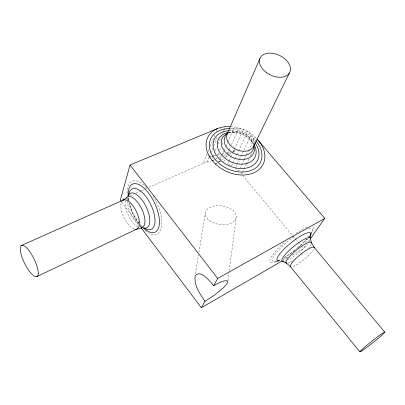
<?xml version="1.0" encoding="UTF-8"?>
<svg xmlns="http://www.w3.org/2000/svg" width="405" height="405" viewBox="0 0 405 405"><rect width="100%" height="100%" fill="white"/><g stroke="black" fill="none" stroke-linecap="round" stroke-linejoin="round"><path stroke-width="0.3" stroke-dasharray="2.02 1.52" d="M227.904 280.746L228.891 273.228M229.22 270.722L236.196 217.475A15.618 9.366 8.4 0 0 214.27 205.978A15.618 9.366 8.4 0 0 211.79 222.006A15.618 9.366 8.4 0 0 236.196 217.475M195.438 273.684L198.475 254.968M198.88 252.472L205.269 213.167M149.096 187.373L203.249 163.321L207.071 154.037M208.028 151.713L208.985 149.389M210.18 146.488L214.959 134.88M216.397 131.397L217.11 129.656M203.249 163.321L206.879 162.051L208.818 157.413M209.061 156.831L210.514 153.353M210.757 152.776L212.691 148.134M213.663 145.815L217.779 135.958M220.684 128.998L221.165 127.838M212.043 158.431L212.534 157.272M212.777 156.694L214.25 153.217M215.232 150.903L216.71 147.43M218.184 143.957L221.373 136.429M222.603 133.534L223.094 132.379M223.342 131.797L224.076 130.061M224.324 129.484L225.058 127.747M215.45 159.995L216.7 157.11M217.698 154.796L218.695 152.488M219.692 150.174L221.186 146.711M222.183 144.398L223.18 142.089M217.986 161.423L219.201 161.534L219.707 160.38M219.961 159.803L221.479 156.35M221.732 155.773L223.762 151.161M224.016 150.589L225.534 147.131M225.787 146.554L227.559 142.519M227.818 141.942L234.404 126.968C242.575 128.466 250.417 132.288 256.259 138.242M223.712 161.884L224.745 159.585M225.772 157.287L226.805 154.994M227.063 154.416L228.607 150.974M228.865 150.397L230.41 146.949M231.437 144.656L238.91 128M228.668 161.615L227.625 163.903L231.037 165.554M228.931 161.043L230.501 157.606M230.764 157.034L232.333 153.601M232.597 153.029L234.166 149.597M234.429 149.025L243.329 129.565M231.609 165.832L232.673 163.549M232.936 162.982L234.53 159.56M234.799 158.988L236.393 155.571M236.662 154.999L238.256 151.576M238.52 151.009L247.561 131.625M236.935 164.794L235.315 168.202L238.666 170.961L239.487 169.26M237.203 164.227L239.097 160.253M239.365 159.686L251.51 134.131M239.76 168.698L241.4 165.306M241.674 164.739L243.866 160.213M244.139 159.651L246.058 155.692M246.331 155.125L248.245 151.166M248.518 150.604L255.089 137.032M242.129 172.915L241.577 174.039L240.327 172.717M242.408 172.348L246.291 164.465M246.564 163.903L249.06 158.836M250.447 156.021L251.834 153.206M292.45 254.947L303.355 248.624L306.261 244.524M308.438 241.451L309.891 239.401M308.747 236.864L309.486 235.958A28.056 6.318 -39.3 0 1 308.782 236.809M218.629 161.985L221.226 160.208M221.748 159.853L224.861 157.717M225.382 157.363L229.017 154.872M229.539 154.518L231.098 153.449M233.179 152.032L235.776 150.25L232.384 151.764M282.634 260.638L287.54 257.793M227.519 133.377L229.792 132.273M122.016 199.402L123.748 198.632M130.081 195.817L133.539 194.284M135.842 193.261L141.031 190.957M141.603 190.699L146.792 188.396M215.997 159.059L217.126 158.557M219.388 157.55L221.646 156.543M223.909 155.535L226.167 154.528M228.43 153.525L231.817 152.012M211.531 156.563L213.349 156.092M213.956 155.935L216.984 155.145M217.591 154.988L221.226 154.042M221.834 153.88L224.866 153.09M227.291 152.462L229.711 151.829M232.136 151.197L235.168 150.407M206.879 162.051L210.813 161.327M232.921 132.151L234.5 132.207M230.475 126.547L234.404 126.968M219.201 161.534L221.024 161.929M250.649 140.059L251.768 141.32M140.343 224.734L141.092 225.61M242.777 175.492L292.526 235.548M292.926 236.029L297.741 241.841M298.141 242.327L300.95 245.719M301.35 246.199L303.355 248.624M121.814 202.186L138.561 224.41M138.94 224.917L140.844 227.443M253.353 143.729L253.611 144.737M229.372 130.947A14.615 10.565 25.6 0 1 244.529 130.051A14.615 10.565 25.6 0 1 254.472 142.003M228.916 132.693A15.466 11.229 25.6 0 1 244.438 133.559A15.466 11.229 25.6 0 1 253.672 145.608M228.567 132.977A17.395 12.671 25.6 0 1 253.246 144.119M228.901 132.364A20.351 14.863 25.5 0 1 253.489 143.638M228.182 130.729A24.062 17.607 25.5 0 1 254.563 142.347M230.658 128.674A27.505 20.144 25.5 0 1 256.011 141.006M313.591 249.743A15.289 3.108 -39.2 0 1 303.097 260.334A15.289 3.108 -39.2 0 1 291.625 266.935M313.804 226.856A28.056 6.318 -39.3 0 1 312.7 231.382M306.838 239.001A28.056 6.318 -39.3 0 1 295.453 249.566M294.506 250.32A28.056 6.318 -39.3 0 1 283.94 257.772M275.648 261.949A28.056 6.318 -39.3 0 1 270.626 258.122L273.577 253.581A28.056 6.318 -39.3 0 1 285.611 241.334M295.913 233.401A28.056 6.318 -39.3 0 1 307.861 226.78M308.883 228.445A25.454 5.705 -39.3 0 1 312.093 231.478M309.739 235.553A25.454 5.705 -39.3 0 1 308.377 237.32M307.198 238.717A25.454 5.705 -39.3 0 1 298.566 247.212M298.156 247.571A25.454 5.705 -39.3 0 1 296.89 248.64M294.754 250.381A25.454 5.705 -39.3 0 1 292.587 252.057M292.081 252.436A25.454 5.705 -39.3 0 1 284.199 257.722M276.615 261.271A25.454 5.705 -39.3 0 1 273.127 257.443L275.82 253.333A25.454 5.705 -39.3 0 1 294.207 236.373M311.263 243.947A16.24 3.427 -39.2 0 1 308.878 247.597M302.54 253.915A16.24 3.427 -39.2 0 1 300.632 255.514M292.987 260.886A16.24 3.427 -39.2 0 1 287.418 263.245M309.754 240.95A18.321 3.964 -39.2 0 1 308.853 242.347M307.653 243.906A18.321 3.964 -39.2 0 1 287.869 259.929M285.631 260.936A18.321 3.964 -39.2 0 1 284.669 261.26M309.784 236.687A21.49 4.754 -39.3 0 1 309.03 237.907M308.731 238.337A21.49 4.754 -39.3 0 1 304.438 243.415M287.859 256.846A21.49 4.754 -39.3 0 1 283.156 259.423M134.379 229.093A16.028 6.915 64.5 0 1 123.869 217.429A16.028 6.915 64.5 0 1 121.51 201.973M144.995 230.445A29.226 13.157 64.7 0 0 159.61 231.974L161.489 227.028A29.226 13.157 64.7 0 0 152.675 195.301M141.132 226.597A29.226 13.157 64.7 0 1 140.398 225.737M138.961 223.919A29.226 13.157 64.7 0 1 128.618 202.257M128.218 200.541A29.226 13.157 64.7 0 1 127.707 197.746M127.56 196.663A29.226 13.157 64.7 0 1 147.05 187.935M143.076 227.65A26.522 11.917 64.7 0 1 140.312 224.714M138.783 222.796A26.522 11.917 64.7 0 1 129.438 203.34M129.008 201.518A26.522 11.917 64.7 0 1 128.41 197.994L128.831 200.44A22.417 10.014 64.6 0 1 128.628 197.645M137.589 226.876A16.99 7.442 64.6 0 1 127.96 214.579A16.99 7.442 64.6 0 1 125.55 199.903M141.082 226.932A19.136 8.47 64.6 0 1 140.226 226.365M138.5 224.952A19.136 8.47 64.6 0 1 127.383 200.764M127.393 199.655A19.136 8.47 64.6 0 1 127.474 198.612M142.423 226.618A22.417 10.014 64.6 0 1 140.398 224.724M138.804 222.947A22.417 10.014 64.6 0 1 129.337 203.421"/><path stroke-width="0.61" d="M310.726 234.136L310.559 238.803A18.321 3.964 -39.2 0 0 301.73 240.697A18.321 3.964 -39.2 0 0 285.803 253.854L283.156 257.129L281.87 259.661A18.321 3.964 -39.2 0 0 283.459 261.519M229.918 126.492L225.55 126.588L221.408 127.261L217.591 128.496L130.04 165.017L120.29 200.166L121.429 201.685M311.86 232.024L310.453 235.275A21.49 4.754 -39.3 0 0 300.277 236.262A21.49 4.754 -39.3 0 0 279.885 253.773L277.592 257.221A21.49 4.754 -39.3 0 0 279.916 260.607M227.124 134.106L259.899 58.578M253.358 146.853L289.378 73.062M141.229 227.949L201.371 307.754L204.97 301.295L214.346 295.245L223.717 287.515L227.362 283.034L227.671 281.237L227.149 280.771C222.274 280.417 217.905 283.596 213.693 285.647C210.17 281.839 200.703 268.854 195.19 275.82C193.752 285.216 199.938 293.903 204.97 301.295M213.693 285.647L217.708 278.438L324.775 218.396L257.038 139.047M310.255 238.889L324.775 218.396M126.871 197.524L122.411 200.627A16.028 6.915 64.5 0 1 132.83 205.624A16.028 6.915 64.5 0 1 139.441 223.195L139.016 226.486L137.665 228.572A16.028 6.915 64.5 0 1 135.614 229.281M217.591 128.496A30.77 22.543 25.5 0 0 209.709 157.039L212.296 160.734L215.511 164.121L216.548 163.407M201.371 307.754L282.088 260.957M212.296 160.734L213.734 160.066M36.708 276.645L136.718 229.103L142.018 227.716M21.592 245.405L123.317 200.009M209.709 157.039L210.924 156.725M276.073 261.377L278.994 260.769M282.553 261.483L286.629 263.225A16.24 3.427 -39.2 0 1 286.062 261.625L287.226 259.397L289.595 256.512A16.24 3.427 -39.2 0 1 303.694 244.878A16.24 3.427 -39.2 0 1 311.47 243.116M286.132 262.941L290.436 266.672L359.929 351.874M384.75 332.146L314.199 247.45L311.369 242.509L310.438 238.105M130.04 165.017L217.708 278.438M258.213 140.257A30.77 22.543 25.5 0 1 255.661 171.872A30.77 22.543 25.5 0 1 215.511 164.121M254.907 142.803A24.062 17.607 25.5 0 1 251.156 166.465A24.062 17.607 25.5 0 1 220.457 160.061L217.951 157.439L215.936 154.568A24.062 17.607 25.5 0 1 228.182 130.729M256.011 141.006A27.505 20.144 25.5 0 1 253.712 169.239A27.505 20.144 25.5 0 1 217.844 162.314L214.974 159.302L212.665 156.006A27.505 20.144 25.5 0 1 230.096 128.658M253.636 147.435A15.466 11.229 25.6 0 1 230.835 151.556L227.367 148.367L225.089 144.651A15.466 11.229 25.6 0 1 227.59 133.534M254.067 145.355A14.615 10.565 25.6 0 1 232.921 147.557L229.64 144.555L227.483 141.046A14.615 10.565 25.6 0 1 227.883 132.627M253.996 146.245A17.395 12.671 25.6 0 1 247.207 158.674A17.395 12.671 25.6 0 1 228.643 155.12L224.745 151.526L222.178 147.329A17.395 12.671 25.6 0 1 227.519 133.377M254.067 144.6A20.351 14.863 25.5 0 1 248.442 162.896A20.351 14.863 25.5 0 1 223.55 156.993L219.738 152.386A20.351 14.863 25.5 0 1 228.349 132.455M314.29 248.002A15.289 3.108 -39.2 0 0 307.041 249.758A15.289 3.108 -39.2 0 0 293.767 260.688L291.519 263.387L290.4 265.457A15.289 3.108 -39.2 0 0 290.891 266.925M140.834 227.904A16.99 7.442 64.6 0 0 143.041 227.149L144.509 224.922L144.99 221.424A16.99 7.442 64.6 0 0 137.518 202.13A16.99 7.442 64.6 0 0 126.335 198.166M143.471 228.02A26.522 11.917 64.7 0 0 157.51 230.06L158.568 228.05L159.19 225.565A26.522 11.917 64.7 0 0 144.727 188.776A26.522 11.917 64.7 0 0 128.213 195.762M144.134 227.904A22.417 10.014 64.6 0 0 153.419 227.569L154.796 223.773A22.417 10.014 64.6 0 0 143.897 194.142A22.417 10.014 64.6 0 0 128.744 195.124M143.537 228.04A19.136 8.47 64.6 0 0 147.557 227.413L149.237 224.897L149.82 220.958A19.136 8.47 64.6 0 0 140.57 198.161A19.136 8.47 64.6 0 0 128.02 196.192M38.308 273.243L38.045 275.213L37.407 276.225A17.364 5.209 63.6 0 1 23.075 260.005A17.364 5.209 63.6 0 1 24.892 246.356A17.364 5.209 63.6 0 1 38.105 270.975L38.308 273.243M361.199 350.305L360.359 351.186A15.861 0.881 -38.5 0 0 372.889 342.681A15.861 0.881 -38.5 0 0 383.97 332.378A15.861 0.881 -38.5 0 0 364.642 347.201L361.199 350.305M266.814 72.875L263.007 69.599L260.552 65.833A16.458 10.783 26 0 1 273.836 53.511A16.458 10.783 26 0 1 290.031 71.72A16.458 10.783 26 0 1 266.814 72.875"/></g></svg>
